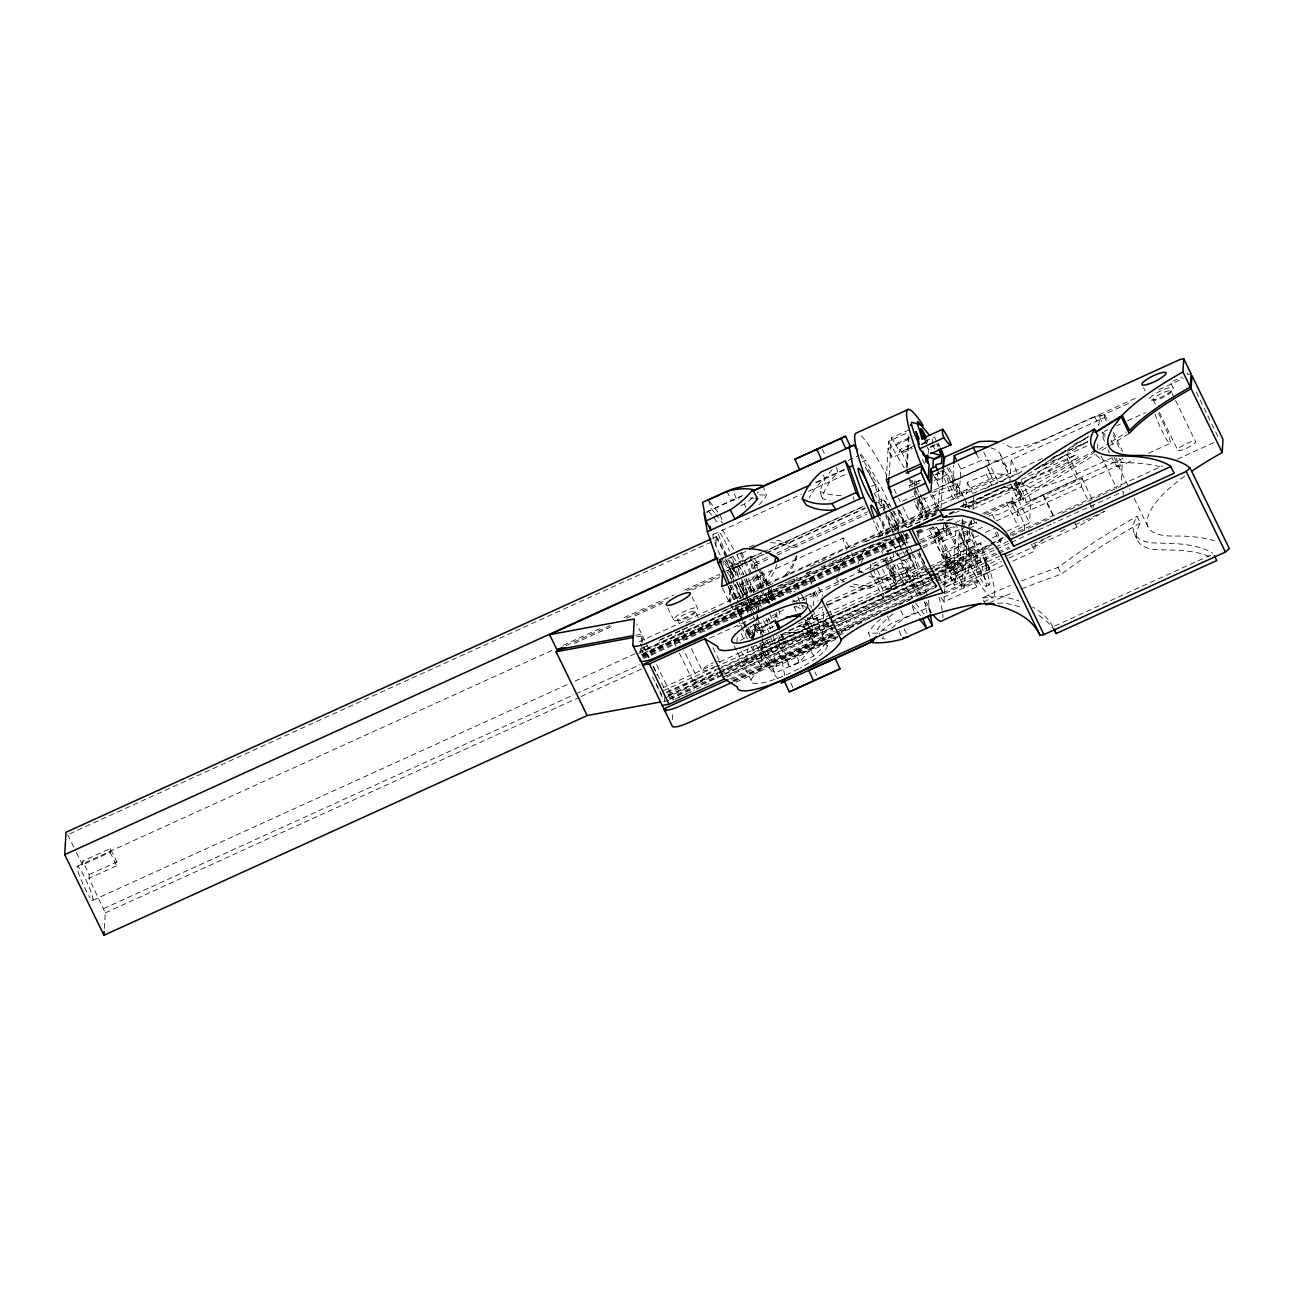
<?xml version="1.0" encoding="UTF-8"?>
<svg xmlns="http://www.w3.org/2000/svg" width="1294" height="1294" viewBox="0 0 1294 1294"><rect width="100%" height="100%" fill="white"/><g stroke="black" fill="none" stroke-linecap="round" stroke-linejoin="round"><path stroke-width="0.75" stroke-dasharray="5 3.75" d="M110.33 848.54L110.119 852.309L82.444 864.893L82.67 861.108L110.33 848.54L116.881 861.966L116.654 865.751L88.979 878.319L105.283 912.852L104.167 931.518M88.979 878.319L89.205 874.55L82.67 861.108M640.579 652.823L640.821 648.812M641.258 641.403L641.695 634.109L636.794 624.032M642.083 642.956L642.52 635.775L636.616 636.874M640.853 648.343L643.312 653.389L643.102 656.689L677.83 638.136L680.401 643.393M888.849 539L643.474 650.558L643.668 647.259L648.795 657.773M664.291 701.526L664.534 697.515L717.879 673.268M672.395 719.626L672.88 711.603M715.744 545.939L716.31 536.606L712.622 538.272M723.006 565.284L723.249 561.386M932.974 473.879L939.509 487.32L938.36 506.666L729.104 601.807L730.026 586.231M730.495 578.45L730.948 570.67L725.222 558.911M729.945 603.004L730.981 585.486M731.094 583.545L731.789 571.867L728.344 573.452M736.933 642.374L737.289 636.551M743.597 586.231L750.52 583.093L750.261 587.46L743.338 590.598L743.597 586.231L741.85 582.769M746.622 597.327L746.881 592.943M754.192 624.468L746.137 630.501L745.829 635.548L775.963 619.567M781.802 634.27L785.086 640.983L746.751 662.528L747.56 648.925M752.962 599.931L752.914 604.654L749.647 597.941M753.626 592.717L753.787 589.805L750.52 583.093M753.399 647.291L753.189 650.672L783.323 634.675A79.662 17.275 -26 0 1 812.179 640.271A128.769 27.918 -26 0 0 813.457 618.694L813.732 614.165M754.434 635.872L755.114 624.678M834.565 633.381L761.018 666.814L762.748 637.635M771.515 588.188L771.256 592.426L780.088 597.327M827.335 646.013L822.434 635.952A42.12 9.139 -26 0 0 784.973 642.875L785.086 640.983M806.097 603.586L806.372 599.057M813.198 605.964L814.023 592.215L792.251 602.098M822.434 635.952L823.825 612.353L822.191 609.005M870.458 568.179L870.668 564.653L883.753 591.52L883.333 598.588L952.513 567.144L959.533 562.114L959.986 554.56L895.998 583.643L895.852 586.004L883.753 591.52M849.915 586.085A55.965 54.235 3.4 0 0 869.989 588.107L870.166 585.276A55.965 54.235 3.4 0 1 852.892 583.966M886.277 479.621L888.557 441.303L907.579 432.649M889.124 475.707L891.356 437.89L908.663 430.029M885.29 560.512L885.403 558.62A80.746 17.518 -26 0 1 887.571 557.213M892.617 570.185L892.844 566.416M915.246 445.249L899.686 452.318L899.848 449.487L910.798 444.505M877.558 570.654L886.358 588.738L896.742 584.015L896.855 582.122L885.112 558.426M906.447 467.247L908.307 435.9M907.159 468.169L909.067 435.9M907.87 571.447A7.651 7.408 3.4 0 0 896.968 564.103A7.651 7.408 3.4 0 0 895.885 576.898A7.651 7.408 3.4 0 0 907.87 571.447L908.097 567.678M914.502 485.962L914.971 478.052M916.039 485.897L916.265 482.128L914.518 478.57M932.376 492.351L957.301 483.988L957.075 487.757L922.573 499.338L922.8 495.57M928.202 453.806L928.526 448.274M932.149 443.858L932.602 436.418M942.97 470.337L942.517 478.052L937.325 480.414L937.778 472.698M943.407 524.749L943.18 528.518L936.144 533.549L935.643 542.04L955.279 582.349L944.41 587.282M977.261 580.23L961.701 587.298L953.516 570.508L969.093 563.44L977.261 580.23L976.873 586.894L944.005 601.839L946.965 552.069L938.926 532.918L937.519 525.785M941.013 508.267L943.229 471.129M938.975 579.194L939.104 576.849L836.49 623.498M922.978 547.799L939.428 540.277L946.448 535.231L946.901 527.693L944.442 522.647M944.119 587.072L945.801 558.846L932.602 526.642M990.8 447.902A179.834 38.998 -26 0 1 1001.152 459.014L1007.702 472.456L959.275 494.47L952.74 481.028L953.662 465.355M953.516 570.508L956.217 525.057M959.275 494.47L960.795 468.994L957.511 462.281M955.279 582.349L955.781 573.857L936.144 533.549M959.194 534.293L966.553 549.416L964.273 587.719L956.913 572.611L959.194 534.293L967.831 530.362M962.04 525.105L960.374 555.676L942.792 519.573M962.154 523.148L962.38 519.25M963.076 507.523L963.545 499.71M976.113 530.152L961.491 536.8L969.675 553.589L969.918 549.465L963.496 534.147L964.321 520.042M966.165 502.023L965.809 507.895L1049.127 470.094L1076.689 454.356L1078.339 457.704L1050.76 473.458L971.94 509.286M966.634 494.179L967.33 482.419L988.228 473.701A179.834 38.998 -26 0 1 1012.555 479.734M961.701 587.298L964.256 544.208L957.042 526.739M967.669 530.718L966.569 549.157L962.332 527.758L962.785 520.204L964.774 523.666M969.918 549.465L975.11 547.103L968.672 531.785L969.368 520.204M971.212 532.934L976.921 544.693L986.206 583.885A19.135 2.264 65.6 0 1 977.957 573.598L968.155 553.46L969.562 529.586M970.985 523.827L971.212 520.059M976.873 586.894L968.559 572.466L969.093 563.44M969.513 528.081L976.42 524.943L976.598 522.113L971.406 524.458L971.632 520.738M973.056 509.577L973.864 495.861M945.801 558.846L980.383 543.124L982.906 549.594A103.277 12.212 65.6 0 1 980.771 585.616L970.759 566.319L971.616 551.875L968.155 553.46M939.04 576.348L977.504 558.879L974.236 552.15L974.398 549.319L716.197 666.717M975.11 547.103L972.91 533.549M977.504 558.879L977.666 556.048L974.398 549.319M1009.854 482.597L1011.196 459.968L1104.591 417.509L1104.753 414.678L1094.546 416.555L1046.846 438.245A52.488 11.387 -26 0 1 1008.172 446.058A191.318 41.489 -26 0 0 1003.546 443.421M1053.025 515.902L1043.336 496.023L1082.027 478.424L1081.525 486.787L1017.537 515.869L1011.811 504.126L1012.199 497.624L1095.775 449.891M982.761 513.443L1006.522 502.638L1013.331 501.376L1013.105 505.145A11.484 2.491 -26 0 1 1002.559 512.699A11.484 2.491 -26 0 1 992.352 514.591L988.681 516.257M1017.537 515.869L1017.925 509.399L1012.199 497.624M1013.331 501.376L1024.767 524.895L1024.557 528.664A11.484 2.491 -26 0 1 1023.069 530.702M1010.339 533.435L1029.474 522.905L1030.817 500.26L1019.737 477.486M1012.701 561.143L1034.715 551.131L1035.103 544.645L1048.787 536.816M1043.336 496.023L1043.401 494.842L1017.925 509.399M1092.977 510.289L1093.268 505.275M1097.522 448.889L1097.878 442.855M1098.962 424.723L1099.431 416.668L1131.862 401.916M1123.127 495.165L1123.354 491.397L1053.462 523.164M1119.698 458.254L1122.335 463.673L1120.911 486.366L1102.504 494.712M753.286 637.489L756.019 621.977M756.359 620.036L757.378 614.229M757.718 612.288L760.791 594.836M753.367 639.802L756.44 622.349M756.78 620.408L757.815 614.585M758.155 612.66L760.888 597.149M739.197 603.133A18.375 2.167 65.6 0 0 741.09 604.654L741.268 603.7M1209.211 556.452A505.161 109.553 -26 0 0 1170.86 550.079L1155.332 549.61A233.438 50.628 -26 0 1 1137.539 528.939L1140.289 522.986L1137.022 516.257L1134.272 522.21A233.438 50.628 -26 0 0 1152.064 542.882L1167.592 543.367A505.161 109.553 -26 0 1 1212.737 553.25M908.145 439.426L888.121 448.533L889.528 453.126L892.197 457.591L912.221 448.5M892.197 457.591L888.121 448.533M921.312 444.36L926.811 441.238M917.883 499.371L922.994 509.432L919.031 499.258A21.044 2.491 65.6 0 1 926.553 517.697M986.853 466.131L992.174 477.987L986.853 466.131L934.058 490.135M950.265 576.154L954.341 585.212L988.923 569.489L987.516 564.896L984.847 560.415L950.265 576.154L954.341 585.212M984.847 560.415L988.923 569.489M675.921 646.046L674.206 642.552L810.222 580.715L813.392 576.768L817.662 585.535M674.206 642.552L677.83 638.136M679.334 653.066L693.827 682.844L697.466 678.444L683.814 650.413M917.624 553.282L928.72 576.056L931.146 573.711M964.758 507.604A172.959 37.51 -26 0 1 1002.494 492.61L1018.782 486.835L1032.111 477.195A238.193 51.663 -26 0 1 1086.038 442.451M1021.564 580.893A172.959 37.51 -26 0 1 1041.735 573.21L1058.039 567.435L1071.351 557.795A238.193 51.663 -26 0 1 1133.851 518.069L1137.022 516.257M1021.678 588.899A172.959 37.51 -26 0 1 1045.002 579.922L1061.306 574.148L1074.618 564.507A238.193 51.663 -26 0 1 1137.119 524.782L1140.289 522.986M955.781 573.857L962.801 568.826L959.533 562.114M896.855 582.122L901.222 579.308A80.746 17.518 -26 0 1 920.584 568.098L925.76 565.381L921.118 570.185L909.65 546.683M1039.001 466.891L1088.254 436.418M1027.582 474.494L1088.788 436.628M984.2 514.171L1022.584 496.718L1097.312 450.49M1099.01 449.439L1109.201 443.13M1110.899 442.079L1126.184 432.617M1011.811 504.126L1023.861 498.643L1095.258 454.485M1102.051 450.263L1129.258 433.441M916.265 482.128L919.727 480.09M935.109 474.72L938.587 472.682M940.317 471.679L945.526 468.622M1009.11 558.021L1076.931 527.192L1104.494 511.437L1086.103 519.816M740.427 640.417L775.268 620.829M940.269 520.916L943.747 519.007M964.628 507.507L999.421 488.356M989.473 544.936L952.934 565.041L928.72 576.056M991.204 543.981L1003.384 537.269M667.914 694.635L697.466 678.444M783.792 609.717L768.086 618.047L773.003 628.108M985.737 604.638L982.469 597.909L986.238 596.146A172.959 37.51 -26 0 1 1010.436 585.47M742.627 495.521L707.397 511.534L708.093 515.255M706.265 512.149L741.769 496.12M740.912 505.631L744.373 504.062A55.965 24.327 -21.2 0 0 753.998 496.411M848.168 460.389L858.537 455.682M891.356 437.89L895.594 443.923L912.885 436.062M815.802 482.371L847.473 467.975M816.013 482.824L844.95 469.673M862.241 461.812L865.702 460.243L882.362 489.342L900.559 526.707M713.301 534.373L801.568 494.243M808.556 491.283L847.166 473.733M899.848 449.487L901.546 451.897L912.496 446.931M925.275 441.108L934.397 436.968L938.765 445.912M921.862 444.618L927.054 442.273M69.552 833.837L717.992 539.016L726.775 557.051M934.98 444.57L929.804 446.931L931.033 449.908M930.257 447.481L935.449 445.12M871.735 486.35L876.928 484.005L860.267 454.89L861.254 458.351M749.372 547.055L754.564 544.709M728.619 558.442L744.179 551.373M745.748 551.47L737.095 555.401L755.292 592.765M875.456 492.496L882.362 489.342M730.738 565.688L751.49 556.242M728.15 567.856L761.244 552.797M763.088 551.972L864.23 505.986M910.005 485.104L920.956 480.123M733.892 565.478L761.47 552.942M768.83 549.594L864.457 506.116M878.497 500.552L881.958 498.966M935.675 474.801L939.12 473.232L942.517 478.052M725.756 571.285L764.382 553.735M766.21 552.894L865.524 507.749M919.581 482.937L914.389 485.299L911.946 480.252M77.349 866.187L554.058 649.459M563.262 645.269L601.904 627.703M623.999 617.659L673.689 595.062M684.736 590.048L719.707 574.148M727.066 570.8L736.27 566.61M738.146 566.174L763.897 554.479M765.741 553.638L865.039 508.493M877.914 502.638L883.43 500.131M732.275 569.117L751.296 560.464M566.125 645.609L610.072 625.617M626.555 618.128L665.019 600.642M687.001 590.646L719.965 575.668M727.293 572.336L730.948 570.67M574.439 643.409L613 625.892M635.03 615.863L662.56 603.344M691.934 589.999L719.48 577.48M934.155 480.43L946.933 474.623M960.795 468.994L981.693 460.276A179.834 38.998 -26 0 1 1007.702 472.456M754.628 563.213L767.407 557.407M776.546 553.25L867.886 511.728M880.68 505.905L884.336 504.256M755.405 564.96L769.995 558.329M777.29 555.013L866.689 514.381M879.451 508.574L888.574 504.417M902.597 501.069L911.235 497.139M952.74 481.028L1001.152 459.014M939.509 487.32L1138.057 397.048M1172.979 381.18L1182.166 376.991M89.205 874.55L116.881 861.966M1158.89 389.64L1183.314 378.527M739.472 585.163L758.494 576.509M760.257 575.781L843.267 538.029A13.005 1.537 65.6 0 1 850.223 549.756M922.994 509.432L992.174 477.987M639.414 641.678L1042.22 458.561M1073.486 444.343L1088.205 437.647M1104.283 431.355L1107.874 429.721M1116.819 425.661L1120.394 424.028M1127.543 420.776L1145.433 412.64M685.982 623.029L691.514 620.489M700.636 616.365L709.791 612.208M711.619 611.366L717.135 608.827M739.084 598.879L744.584 596.388M753.739 592.215L759.222 589.724M768.377 585.567L773.877 583.06M810.497 566.416L819.652 562.243M821.496 561.418L830.651 557.261M850.789 548.09L856.288 545.599M863.599 542.267L940.512 507.297M865.799 541.636L874.453 537.689M876.184 536.913L879.629 535.344L873.499 520.786M878.076 536.929L938.991 509.157M972.764 493.612L978.232 491.122M980.043 490.297L1021.759 471.534M1053.025 457.316L1087.979 441.416M878.319 537.172L939.007 509.577M984.993 488.679L1019.947 472.779M1051.213 458.561L1087.995 441.836M892.731 531.785L938.522 510.968M916.88 500.066A15.302 1.812 65.6 0 0 926.601 517.454L937.552 512.473M1036.381 468.525L1066.806 454.695M660.102 639.786L665.585 637.295M667.413 636.454L680.191 630.647M682.019 629.822L694.813 623.999M724.025 610.719L733.164 606.562M744.179 601.564L734.976 605.738L741.818 619.761M746.007 600.723L758.866 594.868M777.241 586.522L786.428 582.349M788.272 581.507L797.46 577.334M806.647 573.161L812.163 570.654M907.709 527.208L938.943 513.006M642.665 647.987L648.181 645.48M659.212 640.449L690.478 626.247M714.401 615.362L719.917 612.855M721.745 612.03L743.824 601.985M753.027 597.812L758.543 595.305M778.778 586.101L787.965 581.928M806.356 573.566L811.872 571.042M821.075 566.869L830.263 562.696M832.107 561.855L841.31 557.665M907.515 527.564L938.781 513.346M1034.424 469.868L1087.769 445.621M741.09 604.654L875.326 543.609M752.332 599.138L753.173 599.672L880.066 541.976M881.91 541.135L887.425 538.627M92.683 900.365L567.548 684.477M574.908 681.129L637.489 652.677M639.333 651.836L753.173 600.287M960.407 506.536L1004.257 486.593M961.07 506.682L1008.398 485.169M638.718 653.486L894.51 537.188M962.607 506.229L1004.92 486.981M1006.764 486.14L1012.28 483.632M1021.484 479.459L1076.689 454.356M949.133 513.524L954.6 511.033M643.312 653.389L906.997 533.5M949.117 514.349L954.6 511.858M641.339 654.796L907.045 533.985M642.18 655.12L907.984 534.276M937.309 520.932L940.981 519.266M955.635 512.602L959.307 510.936M642.18 655.993L907.191 535.522M916.395 531.333L921.91 528.825M967.912 507.911L1078.339 457.704M643.021 656.317L908.744 535.522M917.737 531.818L924.66 528.68M643.053 657.627L908.809 536.8M917.964 532.643L925.307 529.311M643.814 658.468L909.617 537.625M918.789 533.468L931.615 527.628M946.286 520.964L949.942 519.298M948.47 520.803L955.781 517.487M886.503 551.535L910.329 540.714M887.15 551.438L892.666 548.915A18.375 2.167 65.6 0 0 892.181 549.222L892.197 549.626M887.328 551.745L902.031 545.065M103.698 908.55L573.954 694.749M575.798 693.924L640.077 664.679M939.104 530.087L948.227 525.946M955.522 522.614L962.833 519.298M919.484 540.164L946.901 527.693M938.926 532.918L952.772 526.626M872.399 563.861L882.767 559.137L884.514 562.728M920.616 541.685L953.516 526.739M960.827 523.407L968.138 520.091M105.283 912.852L579.211 697.385M581.038 696.544L641.662 668.982M709.63 638.088L755.55 617.206M922.072 542.412L954.972 527.451M962.283 524.135L969.578 520.803M737.855 626.83L741.494 625.18M793.998 602.017L908.922 549.772M986.707 514.802L1020.772 499.306L1014.237 485.881A179.834 38.998 -26 0 0 1014.14 483.6M1112.339 457.688L1066.466 478.537A52.488 11.387 -26 0 1 1027.792 486.35A191.318 41.489 -26 0 0 1016.647 482.096M802.118 600.432L844.125 581.329M869.714 569.7L878.836 565.543M887.975 561.386L893.458 558.895M922.784 546.214L961.232 528.728M968.559 525.413L975.87 522.08M1030.817 500.26L1124.211 457.801M757.313 624.921L776.335 616.267M1025.867 502.703L1077.756 479.103A13.393 1.585 65.6 0 0 1070.979 460.664A13.393 1.585 65.6 0 0 1068.084 460.923A13.393 1.585 65.6 0 0 1077.756 479.103M943.019 541.313L960.31 533.452M903.422 560.723L908.614 558.361M963.496 534.147L968.672 531.785M758.915 628.463L772.744 622.171M977.941 529.327L985.252 525.995M996.218 521.013L1122.335 463.673M1118.145 467.037L1134.256 459.726M1148.571 453.223L1170.035 443.454M760.807 632.265L773.683 626.409M826.995 602.163L906.075 566.222M942.533 551.923L978.313 535.651M985.462 532.4L994.407 528.324M818.762 608.649L897.826 572.708L912.529 598.394M828.451 605.042L916.686 564.928L912.076 554.01M966.65 542.752L971.843 540.391M946.965 552.069L964.256 544.208M869.989 588.107L894.203 577.108L894.364 574.277L886.568 558.264M869.067 576.186A55.965 54.122 -51.4 0 0 891.291 579.34L915.505 568.325L906.301 546.489M798.447 623.902L823.825 612.353M663.288 687.551L712.606 665.132M719.917 661.816L763.8 641.856M765.627 641.031L771.143 638.524M789.518 630.162L824.44 614.294M826.268 613.453L927.329 567.5M929.173 566.675L985.074 541.102M992.385 537.77L999.696 534.454M1007.007 531.122L1017.974 526.14L1024.767 524.895M780.541 634.739L803.024 624.517A55.965 43.3 -32.8 0 1 832.657 629.256A55.965 43.3 -32.8 0 1 813.877 656.009L789.663 667.025L785.733 660.91L776.788 634.966M663.094 690.85L714.401 667.494M886.358 588.738L892.132 588.867L1002.753 538.563M1010.096 535.215L1162.61 465.872M1177.314 459.192L1214.063 442.483M762.037 648.391L828.225 618.289M830.069 617.464L907.304 582.349M666.588 692.015L719.69 667.882M721.534 667.041L831.395 617.092M833.223 616.251L933.944 570.476M935.772 569.635L974.236 552.15M772.292 644.153L827.464 619.082M829.308 618.241L917.575 578.111M666.604 692.905L716.261 670.324M718.105 669.483L1005.034 539.048M1012.393 535.7L1051.019 518.134M1062.051 513.12L1085.957 502.25M1087.801 501.409L1100.676 495.553M948.793 565.866A7.651 0.906 65.6 0 0 944.911 555.336A7.651 0.906 65.6 0 0 943.261 555.482A7.651 0.906 65.6 0 0 948.793 565.866L991.722 546.343M693.827 682.844L717.733 671.99M719.561 671.149L828.014 621.848M668.173 695.428L721.324 671.262M723.152 670.438L827.626 622.932M834.954 619.6L963.254 561.272L959.986 554.56M719.723 672.427L828.241 623.093M830.069 622.252L931.227 576.267M933.071 575.426L993.776 547.831M995.604 546.99L1008.479 541.135M666.361 697.563L717.636 674.255M719.48 673.43L829.341 623.482M831.169 622.64L931.89 576.849M933.718 576.024L977.666 556.048M669.047 697.935L718.72 675.371M720.548 674.53L830.91 624.355M832.754 623.514L932.068 578.369M933.912 577.528L994.601 549.934M996.445 549.093L1009.32 543.237M1011.164 542.412L1025.883 535.716M1027.711 534.875L1036.915 530.702M1038.759 529.861L1051.618 524.005M669.855 698.744L722.974 674.595M724.802 673.753L834.662 623.805M836.506 622.98L937.212 577.189M669.726 699.31L722.877 675.161M724.705 674.32L834.662 624.339M975.11 561.903L983.764 557.973M678.024 697.531L694.587 690.009M696.415 689.168L709.29 683.313M722.165 677.458L832.527 627.299M834.371 626.458L933.686 581.297M935.53 580.456L996.218 552.861M998.062 552.037L1009.094 547.022M675.08 699.181L680.579 696.673M682.407 695.848L691.578 691.675M726.403 675.84L836.345 625.859M838.172 625.018L933.475 581.702M726.63 677.086L934.575 582.543M936.419 581.702L997.156 554.091M998.984 553.266L1010.032 548.235M956.913 572.611L970.759 566.319M729.848 678.832L834.339 631.326M836.183 630.501L999.324 556.323M731.644 679.366L837.93 631.051M839.757 630.21L936.888 586.053M836.409 632.54L935.691 587.395L918.724 552.554M942.986 584.079L968.559 572.466M732.76 680.45L833.983 634.432M841.343 631.084L879.985 613.518M898.392 605.155L911.267 599.3M920.471 595.111L925.986 592.603M942.55 585.066L999.599 559.137M1006.958 555.789L1012.49 553.282M1032.725 544.078L1051.132 535.716M1060.336 531.527L1065.852 529.02M1075.055 524.83L1084.259 520.641M733.326 680.903L839.612 632.572M841.456 631.747L863.438 621.751M734.086 681.501L851.517 628.108M735.979 682.197L836.797 636.373M838.625 635.532L844.125 633.041M944.944 587.201L1001.766 561.353M756.472 645.593L769.218 667.866L840.938 635.257M784.682 675.468L782.272 662.479L837.477 637.392M763.379 642.73L764.56 645.738A18.747 2.216 65.6 0 0 776.303 666.41L836.992 638.815M942.986 592.846L1003.529 565.316M981.37 575.879A7.667 0.906 65.6 0 0 977.504 565.316A7.667 0.906 65.6 0 0 975.854 565.462A7.667 0.906 65.6 0 0 981.37 575.879L990.023 571.948A7.667 0.906 65.6 0 0 986.157 561.386A7.667 0.906 65.6 0 0 984.491 561.531A7.667 0.906 65.6 0 0 990.023 571.948M945.251 593.315L972.635 580.86M758.98 645.819L774.653 673.203L798.867 662.204A55.965 43.592 -15.9 0 0 814.751 636.632L812.778 629.725A55.965 43.592 -15.9 0 0 797.185 625.827M943.52 597.165L978.118 581.427M880.923 631.682A55.965 24.327 -21.2 0 1 890.547 624.032L914.761 613.033L917.139 616.041M891.776 628.124A55.965 23.907 -27.7 0 1 904.684 618.208L928.898 607.193L924.886 599.543M986.077 586.328L989.522 584.759M983.925 601.726L992.87 597.65M1054.707 626.005L1211.669 554.641M1191.095 373.853L1187.682 374.484L1186.048 371.135M635.791 635.192L641.695 634.109M663.773 701.397L673.592 699.585L656.333 664.145M982.469 597.909L1001.313 596.291L1010.549 598.443A862.985 187.145 -26 0 1 1018.669 600.917M997.625 603.182L1004.597 603.004L1013.817 605.155A862.985 187.145 -26 0 1 1021.936 607.63M874.922 565.219L878.755 565.316M760.985 629.952L763.686 631.359M773.278 589.158L783.857 595.046M792.688 599.963L799.741 603.877M801.504 604.864L806.793 607.808M795.956 606.174L803.008 610.089M897.098 528.292L899.379 530.103M915.505 568.325L913.224 566.497L904.781 546.489M891.291 579.34L889.01 577.512A55.965 54.122 -51.4 0 1 872.172 576.024M861.432 572.676A55.965 54.122 -51.4 0 1 859.022 571.236L856.741 569.409A55.965 54.122 -51.4 0 0 864.182 573.339M762.037 588.802L759.756 586.991A55.965 54.122 -51.4 0 0 772.599 567.904M902.889 545.211L902.597 544.92A18.375 2.167 65.6 0 0 901.999 546.327M860.963 454.194L865.702 460.243M915.683 603.327L925.145 615.394M912.221 604.896L921.684 616.963M709.516 501.49L717.798 512.052M714.417 512.634L712.056 509.626L708.319 499.985M715.598 514.155L722.699 523.197M708.594 511.195L719.254 524.782M769.218 667.866L779.878 681.437M935.061 477.195L937.325 480.414M940.835 597.31L944.005 601.839M716.31 536.606L717.992 539.016M727.649 572.789L728.781 574.471M823.016 475.141L824.99 478.198A55.965 43.3 -32.8 0 0 809.316 497.705M807.132 617.901A55.965 43.3 -32.8 0 1 828.726 623.142L832.657 629.256M813.877 656.009L809.947 649.895A55.965 43.3 -32.8 0 0 828.726 623.142M888.557 441.303L904.247 467.894M972.425 518.004L976.42 524.943M865.185 466.94L878.901 490.927L876.928 484.005M722.392 529.715L734.151 550.257M759.934 644.024L772.68 666.297L774.653 673.203M936.807 586.603L918.934 553.379M765.077 594.415L766.436 596.857A13.005 1.537 65.6 0 0 766.76 591.293M750.261 587.46L751.911 590.662M743.338 590.598L742.19 588.527A13.005 1.537 65.6 0 0 741.85 594.092L742.982 596.712M1052.879 626.846L1051.488 624.209A862.985 187.145 -26 0 0 1032.661 607.096M900.673 610.542L904.684 618.208M904.118 629.094L906.528 633.688M893.07 613.857A55.965 23.907 -27.7 0 0 877.381 629.305L880.599 635.435M726.791 491.348L731.611 500.535A55.965 23.907 -27.7 0 1 739.02 498.902M766.452 640.061L768.523 644.105A18.747 2.216 65.6 0 1 776.303 666.41M910.491 479.864L913.143 485.072M914.017 486.819L928.93 518.101M764.01 585.163L761.212 579.874A13.005 1.537 65.6 0 0 760.872 585.438L762.004 588.058M747.754 611.253L745.991 607.792L746.25 603.425L747.414 605.495A13.005 1.537 65.6 0 0 747.738 599.947M1196.271 392.114L1203.177 406.3M1204.035 408.063L1210.941 422.248M1211.815 424.028L1218.722 438.197M1170.957 383.283L1173.399 388.329A13.393 2.911 -26 0 1 1155.073 399.442A13.393 2.911 -26 0 1 1155.413 393.716A13.393 2.911 -26 0 1 1173.399 388.329M1171.102 391.419A9.948 2.151 -26 0 1 1157.499 399.684A9.948 2.151 -26 0 1 1157.742 395.43A9.948 2.151 -26 0 1 1171.102 391.419L1174.612 398.617M1175.486 400.412L1195.64 441.788A9.948 2.151 -26 0 1 1182.02 450.053A9.948 2.151 -26 0 1 1182.279 445.799A9.948 2.151 -26 0 1 1195.64 441.788M1153.116 399.603L1155.752 404.99M1159.262 412.188L1177.653 449.972M1143.459 387.585L1145.109 390.934M1104.753 414.678L1107.308 419.919M1113.293 432.196L1122.674 451.46M1104.591 417.509L1106.289 421.003M1113.115 435.027L1120.798 450.781M1099.431 416.668L1102.957 423.898M1110.883 440.17L1114.409 447.401M1094.546 416.555L1098.816 425.322M1102.229 432.325L1104.785 437.582M1114.199 457.364L1129.888 489.601M1134.256 498.562L1148.215 527.224M1101.048 456.135L1116.9 488.679M1134.434 533.937L1137.701 540.649M1082.027 478.424L1092.589 500.131M1081.525 486.787L1088.577 501.247M1089.451 503.059L1092.104 508.477M1049.127 470.094L1050.76 473.458M1074.473 522.161L1076.931 527.192M1043.401 494.842L1053.963 516.549M1011.196 459.968L1018.879 475.723M1015.515 480.123L1018.782 486.835M1058.039 567.435L1061.306 574.148M1015.677 481.853L1023.861 498.643M1016.033 483.293L1022.584 496.718M1000.505 454.695L1007.039 468.137M1014.399 483.228L1020.125 494.987M1010.711 484.36L1029.474 522.905M1031.447 544.418L1034.715 551.131M983.747 452.237L998.24 482.015A191.318 41.489 -26 0 1 1003.481 481.643M1006.522 502.638L1017.974 526.14M976.372 453.709L979.639 460.421M986.174 473.847L991.9 485.606M992.352 514.591L994.989 520.01M967.33 482.419L972.231 492.496M938.166 443.179L939.8 446.543M957.301 483.988L963.399 496.524M964.273 498.303L969.497 509.06M949.165 467.959L963.658 497.753M947.257 467.603L957.075 487.757M932.974 445.54L934.608 448.905M969.772 521.11L971.406 524.458M937.487 469.868L939.12 473.232M971.616 551.875L981.418 572.029A19.135 2.264 65.6 0 0 989.667 582.316L980.383 543.124M922.363 459.419L925.631 466.131M932.634 494.906L938.36 506.666M945.914 522.679L960.407 552.473M930.483 494.292L938.393 510.548M943.18 528.518L946.448 535.231M901.546 451.897L908.469 466.131M923.657 497.333L932.327 515.125M936.549 526.949L939.816 533.662A3.833 0.825 -26 0 1 934.575 536.848A3.833 0.825 -26 0 1 934.672 535.215A3.833 0.825 -26 0 1 939.816 533.662M940.625 535.344A3.833 0.825 -26 0 1 935.4 538.514A3.833 0.825 -26 0 1 935.497 536.881A3.833 0.825 -26 0 1 940.625 535.344L952.077 558.846A3.833 0.825 -26 0 1 946.836 562.033A3.833 0.825 -26 0 1 946.933 560.399A3.833 0.825 -26 0 1 952.077 558.846M952.902 560.528A3.833 0.825 -26 0 1 947.661 563.715A3.833 0.825 -26 0 1 947.758 562.081A3.833 0.825 -26 0 1 952.902 560.528L956.169 567.257A3.833 0.825 -26 0 1 950.928 570.428A3.833 0.825 -26 0 1 951.025 568.794A3.833 0.825 -26 0 1 956.169 567.257M895.594 443.923L899.686 452.318M916.848 487.579L919.306 492.626M920.115 494.292L922.573 499.338M908.55 478.149L912.642 486.544M929.626 530.087L932.893 536.816M933.718 538.498L945.17 562M945.979 563.683L949.246 570.395M917.025 531.51L919.484 536.541L919.338 538.902L916.896 533.856M939.104 576.849L942.372 583.562M918.724 550.921L924.886 563.569M897.632 509.238L906.415 527.289L898.715 510.03M883.106 542.461L889.172 554.916M890.029 556.695L897.826 572.708M878.772 542.251L883.106 551.147M877.655 543.14L882.621 553.331M886.164 562.308L896.742 584.015M883.786 558.571L887.28 565.737M888.137 567.532L895.998 583.643M885.387 564.507L895.852 586.004M882.443 568.972L892.132 588.867M870.247 571.722L883.333 598.588M818.504 587.282L822.774 596.049M826.187 603.053L833.012 617.076M810.222 580.715L811.936 584.209M815.349 591.212L818.762 598.232M814.023 592.215L818.099 600.61M812.648 609.603L819.183 623.029M808.524 607.404L810.982 612.434M798.916 588.495L793.788 579L798.899 589.514M802.361 595.563L804.949 600.853M808.556 608.617L811.014 613.663M811.823 615.346L813.457 618.694M799.757 591.261L804.027 600.028M811.71 615.798L813.408 619.308L811.823 615.006M797.719 596.987L800.161 602.034M801.811 605.382L803.445 608.73M809.979 622.188A3.833 0.825 -26 0 1 804.739 625.358A3.833 0.825 -26 0 1 804.836 623.724A3.833 0.825 -26 0 1 809.979 622.188L814.88 632.265M812.875 634.61L805.515 619.502A79.662 17.275 -26 0 1 804.819 625.148L812.179 640.271M794.063 606.87L796.522 611.916M803.056 625.326L807.974 635.403M741.543 552.684L752.299 574.762M753.124 576.461L758.915 588.366M780.88 634.481L784.973 642.875M740.556 553.816L758.753 591.18M769.801 614.359L773.084 621.071M727.649 558.846L735.542 575.07M739.052 582.268L746.945 598.491M747.835 600.287L753.965 612.903M731.789 571.867L736.108 580.731M736.982 582.51L745.603 600.238M746.476 602.001L752.51 614.407M753.367 616.187L755.955 621.508M756.828 623.271L762.862 635.678M728.328 586.441L742.141 614.796M748.175 627.202L753.351 637.845M736.011 604.783L743.452 620.069M744.293 621.767L746.767 626.862M747.592 628.561L752.558 638.751M736.674 608.148L746.137 627.59M747.01 629.369L752.17 639.964M742.659 621.508L750.342 637.279M746.137 630.501L749.404 637.214M730.819 604.816L736.998 617.481M737.871 619.276L740.508 624.711M741.397 626.522L747.56 639.171M751.086 646.402L761.018 666.814M722.553 588.366L729.104 601.807M741.138 633.542L743.581 638.589M741.025 650.769L746.751 662.528M734.119 645.593L736.674 650.85M737.531 652.613L751.183 680.644M692.015 596.874L697.725 608.633A13.393 2.911 -26 0 1 679.399 619.745A13.393 2.911 -26 0 1 679.738 614.019A13.393 2.911 -26 0 1 697.725 608.633M695.444 611.722A9.948 2.151 -26 0 1 681.825 619.972A9.948 2.151 -26 0 1 682.067 615.734A9.948 2.151 -26 0 1 695.444 611.722L699.811 620.716M700.701 622.511L705.068 631.504M712.962 647.696L719.965 662.091M677.458 619.891L679.204 623.498M682.714 630.696L687.082 639.689M691.465 648.682L701.979 670.276M667.801 607.873L673.527 619.632M642.52 635.775L652.014 655.282M643.846 646.563L649.135 657.417M653.535 666.459L660.587 680.919M661.46 682.731L664.987 689.961M653.049 666.523L657.32 675.29M640.207 643.83L643.474 650.558M655.912 682.973L661.881 695.234M652.435 676.908L662.674 697.935M110.119 852.309L116.654 865.751M67.725 834.662L75.521 850.659M76.378 852.439L82.444 864.893M822.24 449.018L824.618 454.243M814.961 671.942L816.546 675.419M790.747 682.941L793.125 688.165M902.096 530.346L907.466 543.092M900.155 531.931L905.525 544.661M898.634 531.931L904.021 544.661M756.828 596.405L761.438 607.323M766.032 618.241L770.642 629.159M731.676 585.26L737.046 597.99M730.172 585.26L735.542 597.99M728.215 586.829L733.601 599.559M936.71 443.793L937.956 446.77M912.286 606.595L914.761 613.033M899.281 631.084L902.387 639.123M887.441 616.009L890.547 624.032M880.745 618.936A55.965 24.327 -21.2 0 0 868.533 632.944L871.008 639.382M762.667 485.509L766.404 495.149A55.965 24.327 -21.2 0 1 759.335 504.482M744.373 504.062L745.619 507.28M734.41 493.79L736.27 498.611A55.965 24.327 -21.2 0 1 739.003 497.899M720.16 515.077L723.265 523.099M916.686 564.928L927.539 596.437M778.81 635.516L789.663 667.025M773.327 636.535L782.272 662.479M732.647 559.154L733.569 562.211A18.375 2.167 65.6 0 1 728.781 558.976M853.215 496.734L854.202 500.196M836.555 467.619L838.027 472.811A55.965 43.592 -15.9 0 0 822.159 498.384A55.965 43.592 -15.9 0 0 829.68 500.843M832.171 469.673A55.965 43.592 -15.9 0 0 820.17 491.461L822.159 498.384M798.867 662.204L796.894 655.282A55.965 43.592 -15.9 0 0 812.778 629.725M928.235 600.141L930.645 613.13M928.898 607.193L929.933 612.774M924.773 601.726L926.844 612.855M86.827 892.003A18.747 2.216 65.6 0 1 77.171 866.268A18.747 2.216 65.6 0 1 89.836 888.929A18.747 2.216 65.6 0 1 88.785 895.513M751.749 598.41A18.747 2.216 65.6 0 1 750.746 600.27M747.706 595.936A18.747 2.216 65.6 0 1 740.297 580.941M738.081 575.345A18.747 2.216 65.6 0 1 742.125 574.989M744.212 579.081A18.747 2.216 65.6 0 1 749.792 592.07M752.784 607.824A30.328 3.591 65.6 0 1 740.152 584.047M736.367 575.151A30.328 3.591 65.6 0 1 730.981 557.083M732.938 556.921A30.328 3.591 65.6 0 1 743.532 574.52M746.072 579.761A30.328 3.591 65.6 0 1 752.817 595.644M753.965 598.782A30.328 3.591 65.6 0 1 756.893 610.331M744.147 611.755A30.328 3.591 65.6 0 1 731.498 587.977M724.284 560.852A30.328 3.591 65.6 0 1 734.038 576.752M736.577 581.912A30.328 3.591 65.6 0 1 744.179 599.575M744.762 601.176A30.328 3.591 65.6 0 1 747.932 611.415M950.233 514.058A172.959 37.51 -26 0 1 955.085 511.858M1096.131 454.857A233.438 50.628 -26 0 0 1112.808 462.281L1128.336 462.767A505.161 109.553 -26 0 1 1161.947 467.393M717.442 661.558A9.948 2.151 -26 0 1 719.626 662.868M715.339 666.264A9.948 2.151 -26 0 1 702.044 670.551A9.948 2.151 -26 0 1 713.447 662.754M1184.673 476.176A117.511 25.492 -26 0 0 1160.33 497.252L1156.61 501.538A218.104 47.296 -26 0 0 1174.273 536.072L1179.675 536.039A520.479 112.869 -26 0 1 1214.306 540.795M953.5 499.144A21.044 2.491 65.6 0 1 942.469 470.887M943.827 470.757A21.044 2.491 65.6 0 1 958.045 498.74M922.848 518.021A21.044 2.491 65.6 0 1 914.534 501.182M909.844 487.789A21.044 2.491 65.6 0 1 912.464 487.563M914.373 490.572A21.044 2.491 65.6 0 1 916.573 494.502M989.506 602.858A172.959 37.51 -26 0 1 1013.703 592.183M1038.969 615.604A862.985 187.145 -26 0 1 1054.772 630.938M1158.356 413.53A19.135 2.264 65.6 0 1 1169.436 438.197A19.135 2.264 65.6 0 1 1166.056 438.488A19.135 2.264 65.6 0 1 1154.992 413.837M1116.301 458.141A19.135 2.264 65.6 0 1 1112.177 458.513M1109.33 452.835A19.135 2.264 65.6 0 1 1107.939 449.811M1104.348 441.06A19.135 2.264 65.6 0 1 1106.483 437.129M996.801 531.737A7.651 0.906 65.6 0 1 1000.65 540.973A7.651 0.906 65.6 0 1 998.822 539.857A7.651 0.906 65.6 0 1 994.649 530.427M798.511 668.885A42.12 9.139 -26 0 1 752.493 677.571A42.12 9.139 -26 0 1 815.835 643.894A42.12 9.139 -26 0 1 800.113 668.044M936.419 527.24A3.833 0.825 -26 0 1 932.133 529.844A3.833 0.825 -26 0 1 929.755 529.796A3.833 0.825 -26 0 1 934.042 527.208M811.484 613.696A42.12 9.139 -26 0 1 812.616 615.798M790.116 593.493A3.833 0.825 -26 0 1 790.957 593.024M793.578 591.924A3.833 0.825 -26 0 1 795.26 591.956M1017.699 481.756A13.393 1.585 65.6 0 1 1025.446 499.015A13.393 1.585 65.6 0 1 1023.085 499.225A13.393 1.585 65.6 0 1 1015.337 481.95M1003.416 487.175A179.834 38.998 -26 0 1 1020.788 499.306M956.282 498.546A15.302 1.812 65.6 0 1 947.418 478.829A15.302 1.812 65.6 0 1 950.119 478.586A15.302 1.812 65.6 0 1 958.983 498.319M920.568 499.727A15.302 1.812 65.6 0 1 926.601 517.454M915.554 496.67A15.302 1.812 65.6 0 1 913.968 491.51M915.877 491.332A15.302 1.812 65.6 0 1 917.268 493.515M776.578 612.369A30.619 3.623 65.6 0 1 774.928 615.41M766.776 602.616A30.619 3.623 65.6 0 1 760.823 590.517M759.999 588.705A30.619 3.623 65.6 0 1 754.256 574.698M752.267 568.875A30.619 3.623 65.6 0 1 757.669 568.389M758.43 569.716A30.619 3.623 65.6 0 1 766.824 586.214M767.633 588.026A30.619 3.623 65.6 0 1 773.391 602.034M757.88 623.886A30.619 3.623 65.6 0 1 755.906 624.064M740.977 597.359A30.619 3.623 65.6 0 1 735.235 583.351M733.245 577.528A30.619 3.623 65.6 0 1 738.648 577.043M750.213 600.319A30.619 3.623 65.6 0 1 753.771 609.07M903.05 560.076A7.651 7.408 3.4 0 1 907.676 569.57A7.651 7.408 3.4 0 1 897.89 574.018A7.651 7.408 3.4 0 1 893.264 564.524M924.175 441.852A17.243 2.038 65.6 0 1 924.886 443.049M927.232 447.352A17.243 2.038 65.6 0 1 928.041 448.969M926.666 443.599A9.592 1.132 65.6 0 1 925.663 441.804M926.925 439.491A9.592 1.132 65.6 0 1 927.749 441.61M807.327 618.629A3.833 0.825 -26 0 1 807.327 619.923A3.833 0.825 -26 0 1 802.442 622.171M803.978 619.923A3.833 0.825 -26 0 1 804.884 619.486M799.983 604.816A3.833 0.825 -26 0 1 799.255 605.285M796.635 606.579A3.833 0.825 -26 0 1 794.176 606.579M752.121 637.505A7.651 7.376 -62.2 0 1 765.142 632.637M765.708 641.84A7.651 7.376 -62.2 0 1 759.028 645.382M811.387 615.232A128.769 27.918 -26 0 1 804.819 625.148M809.721 605.366A128.769 27.918 -26 0 1 811.823 607.921M749.533 638.055A7.651 7.376 -62.2 0 1 763.525 632.831M917.025 502.719A9.559 1.132 65.6 0 1 920.794 513.799A9.559 1.132 65.6 0 1 914.712 502.929M912.788 496.686A9.559 1.132 65.6 0 1 913.418 496.637M903.746 543.318A24.877 2.944 65.6 0 1 889.35 511.259M888.38 507.604A24.877 2.944 65.6 0 1 891.485 507.329M893.75 510.871A24.877 2.944 65.6 0 1 901.853 526.82M905.137 534.584A24.877 2.944 65.6 0 1 908.129 542.93M769.736 602.422A24.877 2.944 65.6 0 1 765.207 593.768M761.826 586.441A24.877 2.944 65.6 0 1 756.197 571.802M755.211 568.147A24.877 2.944 65.6 0 1 758.316 567.872M761.422 572.854A24.877 2.944 65.6 0 1 768.685 587.363M769.979 590.323A24.877 2.944 65.6 0 1 773.359 598.734M768.523 590.565A13.005 1.537 65.6 0 1 771.062 599.381A13.005 1.537 65.6 0 1 766.841 593.687M763.961 587.783A13.005 1.537 65.6 0 1 760.096 575.895A13.005 1.537 65.6 0 1 765.773 584.435M931.583 612.887A103.277 12.212 65.6 0 1 923.884 601.645M919.5 594.464A103.277 12.212 65.6 0 1 899.896 557.957M899.006 556.161A103.277 12.212 65.6 0 1 897.227 552.554M895.594 549.174A103.277 12.212 65.6 0 1 889.043 535.231M888.234 533.484A103.277 12.212 65.6 0 1 881.214 517.697M861.27 435.852A103.277 12.212 65.6 0 1 886.762 475.254M894.041 489.148A103.277 12.212 65.6 0 1 897.599 496.233M898.489 498.028A103.277 12.212 65.6 0 1 900.252 501.635M902.727 506.73A103.277 12.212 65.6 0 1 911.639 525.962M934.381 582.607A103.277 12.212 65.6 0 1 936.16 587.913M938.991 597.116A103.277 12.212 65.6 0 1 942.889 617.739M899.734 510.58A9.559 1.132 65.6 0 1 903.503 521.66A9.559 1.132 65.6 0 1 897.421 510.79M851.533 552.829A13.005 1.537 65.6 0 1 854.072 561.628A13.005 1.537 65.6 0 1 849.851 555.951M846.972 550.047A13.005 1.537 65.6 0 1 843.267 538.029M926.989 443.438A7.667 0.906 65.6 0 1 925.485 440.898M927.135 440.753A7.667 0.906 65.6 0 1 927.636 442.224M897.13 564.588A18.375 2.167 65.6 0 0 906.318 581.507A18.375 2.167 65.6 0 0 906.107 574.892L904.635 570.977A18.375 2.167 65.6 0 0 900.834 562.324M893.863 556.371A18.375 2.167 65.6 0 1 892.795 553.072M895.076 551.681A18.375 2.167 65.6 0 1 898.117 556.905M735.768 597.569A18.375 2.167 65.6 0 1 729.784 585.05M729.218 575.151A18.375 2.167 65.6 0 1 731.078 578.369M733.1 582.251A18.375 2.167 65.6 0 1 740.055 598.734M770.836 637.408A18.375 2.167 65.6 0 1 769.218 641.226M763.379 630.324A18.375 2.167 65.6 0 1 759.643 621.702M758.219 617.853A18.375 2.167 65.6 0 1 757.233 614.666M763.622 620.748A18.375 2.167 65.6 0 1 769.412 633.559M760.823 634.966A18.747 2.216 65.6 0 1 761.6 632.62M909.585 556.064A18.375 2.167 65.6 0 1 917.495 576.186A18.375 2.167 65.6 0 1 912.691 572.191L910.701 568.47A18.375 2.167 65.6 0 1 906.69 559.914M906.916 550.985A18.375 2.167 65.6 0 1 908.906 554.705M917.85 595.952A18.747 2.216 65.6 0 1 909.844 579.68L908.178 575.49A18.747 2.216 65.6 0 1 911.72 574.018L913.807 578.046A18.747 2.216 65.6 0 1 920.762 594.755M882.896 534.745A18.375 2.167 65.6 0 1 875.051 519.007M878.383 516.193A18.375 2.167 65.6 0 1 886.196 535.635M883.511 636.777A55.965 23.907 -27.7 0 0 882.201 638.492A55.965 23.907 -27.7 0 0 885.711 639.09M886.859 630.129A55.965 23.907 -27.7 0 1 877.381 629.305M759.643 494.939A55.965 24.327 -21.2 0 1 766.404 495.149M844.626 581.394A55.965 54.235 3.4 0 1 839.369 579M838.787 569.409A55.965 54.235 3.4 0 1 846.438 554.382M776.821 564.281A55.965 54.122 -51.4 0 1 764.042 586.716M858.116 563.812A55.965 54.122 -51.4 0 1 865.508 548.203M785.054 632.734A55.965 43.592 -15.9 0 1 814.751 636.632M877.672 633.073A55.965 24.327 -21.2 0 1 868.533 632.944M750.148 497.947A55.965 23.907 -27.7 0 1 754.046 498.206M859.022 571.236A55.965 54.122 -51.4 0 1 859.637 568.422M861.286 562.906A55.965 54.122 -51.4 0 1 871.25 545.389M770.561 542.671A55.965 54.235 3.4 0 1 795.551 549.093M796.311 555.854A55.965 54.235 3.4 0 1 783.129 577.35M796.926 555.983A55.965 54.235 3.4 0 1 786.768 575.959M758.462 491.704A55.965 24.327 -21.2 0 1 757.103 493.273M776.497 540.277A55.965 54.235 3.4 0 1 798.236 547.653M841.343 495.715A55.965 43.592 -15.9 0 1 820.17 491.461M726.662 559.849A18.375 2.167 65.6 0 1 725.869 565.397L724.155 562.647A18.375 2.167 65.6 0 1 722.214 559.105M720.16 555.029A18.375 2.167 65.6 0 1 712.881 534.826A18.375 2.167 65.6 0 1 721.292 547.184L723.297 551.535A18.375 2.167 65.6 0 1 725.125 555.854M726.775 555.175A18.375 2.167 65.6 0 1 724.737 550.937L718.768 535.506A18.375 2.167 65.6 0 1 720.92 534.422A18.375 2.167 65.6 0 1 729.557 551.163M906.237 553.088A26.786 3.17 65.6 0 1 905.007 552.328M900.673 546.133A26.786 3.17 65.6 0 1 894.898 535.263M893.41 532.141A26.786 3.17 65.6 0 1 885.177 511.615M884.74 510.159A26.786 3.17 65.6 0 1 887.474 507.377M889.9 511.195A26.786 3.17 65.6 0 1 898.634 528.373M901.352 534.697A26.786 3.17 65.6 0 1 905.396 545.728M770.059 603.57A26.786 3.17 65.6 0 1 765.191 594.237M762.231 587.929A26.786 3.17 65.6 0 1 755.47 570.573M755.033 569.134A26.786 3.17 65.6 0 1 757.766 566.351M760.193 570.169A26.786 3.17 65.6 0 1 768.199 585.761M768.927 587.347A26.786 3.17 65.6 0 1 773.958 599.591M874.065 492.917A18.375 2.167 65.6 0 0 878.852 496.168L874.825 485.121A18.375 2.167 65.6 0 0 865.476 467.393M837.186 577.674A55.965 54.235 3.4 0 0 836.684 580.44A55.965 54.235 3.4 0 0 839.208 581.831M838.609 572.239A55.965 54.235 3.4 0 1 847.991 554.964M761.907 644.234A18.375 2.167 65.6 0 1 759.627 645.625M753.852 634.998A18.375 2.167 65.6 0 1 750.067 626.345M753.512 624.242A18.375 2.167 65.6 0 1 757.556 632.734M894.639 528.858A18.375 2.167 65.6 0 1 886.778 512.731M885.193 508.671A18.375 2.167 65.6 0 1 884.012 505.178L883.284 502.476A18.375 2.167 65.6 0 1 889.172 508.332M891.21 512.343A18.375 2.167 65.6 0 1 898.586 531.268M747.431 591.471A18.375 2.167 65.6 0 1 741.511 578.79M739.925 574.73A18.375 2.167 65.6 0 1 738.728 571.22L738.017 568.519A18.375 2.167 65.6 0 1 743.888 574.374M745.942 578.386A18.375 2.167 65.6 0 1 751.41 591.115M753.512 599.041A18.375 2.167 65.6 0 1 753.173 599.672M904.021 559.623A32.576 3.85 65.6 0 1 901.918 559.801M899.605 556.921A32.576 3.85 65.6 0 1 897.696 553.994M893.248 546.181A32.576 3.85 65.6 0 1 889.625 539.064M887.441 534.487A32.576 3.85 65.6 0 1 880.551 518.198M878.286 502.25A32.576 3.85 65.6 0 1 883.543 509.771M886.956 515.869A32.576 3.85 65.6 0 1 894.17 530.669M897.47 538.369A32.576 3.85 65.6 0 1 901.934 550.338M757.831 619.001A34.437 4.076 65.6 0 1 754.871 624.452M748.142 613.097A34.437 4.076 65.6 0 1 742.788 602.357M740.524 597.456A34.437 4.076 65.6 0 1 735.17 584.645M734.054 581.702A34.437 4.076 65.6 0 1 737.904 574.601M741.511 581.055A34.437 4.076 65.6 0 1 747.625 593.412M750.569 599.979A34.437 4.076 65.6 0 1 754.483 609.506M778.066 618.063A34.437 4.076 65.6 0 1 775.624 615.022M768.895 603.667A34.437 4.076 65.6 0 1 762.02 589.643M761.276 588.01A34.437 4.076 65.6 0 1 754.806 572.271M753.593 568.826A34.437 4.076 65.6 0 1 758.656 565.171M762.263 571.608A34.437 4.076 65.6 0 1 769.137 585.632M771.321 590.533A34.437 4.076 65.6 0 1 775.235 600.06M778.584 609.571A34.437 4.076 65.6 0 1 780.298 617.869M908.857 554.204A32.576 3.85 65.6 0 1 907.11 557.439M904.797 554.56A32.576 3.85 65.6 0 1 902.872 551.632M901.837 549.918A32.576 3.85 65.6 0 1 894.817 536.703M894.089 535.198A32.576 3.85 65.6 0 1 885.743 515.853M884.514 512.473A32.576 3.85 65.6 0 1 888.735 507.41M892.148 513.508A32.576 3.85 65.6 0 1 899.346 528.308M902.662 536.007A32.576 3.85 65.6 0 1 905.476 543.205M814.395 632.944L813.829 633.381A3.833 0.825 -26 0 1 808.944 635.613L808.41 635.661A3.833 0.825 -26 0 1 811.484 632.879A3.833 0.825 -26 0 1 814.395 632.944"/><path stroke-width="1.5" d="M659.843 702.124L587.153 715.566L103.957 935.255L64.7 854.655L66.026 832.252L710.794 539.113M103.957 935.255L104.167 931.518M920.244 543.237L909.714 546.844A145.122 31.477 -26 0 0 844.319 571.899L657.158 656.996A19.135 4.157 -26 0 1 640.158 660.134L632.798 645.027L634.335 618.985L549.61 634.658L556.97 649.766L633.817 635.564M940.787 588.932L877.445 617.723A48.832 10.595 -26 0 0 841.132 639.737A57.389 12.455 -26 0 1 788.418 677.49A57.389 12.455 -26 0 1 737.37 686.92L724.381 679.059L669.03 704.227L662.237 705.473L639.365 657.983M662.237 705.473L665.52 711.716L665.666 709.371M715.307 553.411L714.967 559.008L64.7 854.655M722.667 571.123L721.745 586.683L931.001 491.542L932.149 472.213L1180.322 359.376L1183.735 358.745L1191.095 373.853L1190.302 387.068A117.511 25.492 -26 0 0 1131.36 428.589L1129.597 430.514L1122.238 415.406L1124.001 413.482A117.511 25.492 -26 0 1 1182.942 371.96L1183.735 358.745M778.422 629.434L775.268 620.829M896.742 507.426L888.412 487.644L888.994 477.696M929.61 492.496L921.263 472.714L921.668 466.034L906.091 473.119M925.873 462.152L926.229 456.184M927.652 463.026L928.089 455.65M939.234 449.261L942 455.828L941.547 463.381L935.966 464.627L935.853 466.503L930.661 468.865L929.836 482.84L921.668 466.034M932.893 467.312L933.346 459.758L942 455.828M943.083 468.412L943.779 456.831L940.609 448.225M943.455 467.215L944.038 457.445L978.62 441.723A191.318 41.489 -26 0 1 997.027 441.804M953.775 463.398L954.244 455.569L975.142 446.851A179.834 38.998 -26 0 1 987.516 447.271M1222.199 452.56L1191.127 388.75L1191.903 375.535L1222.976 439.345L1222.199 452.56A117.511 25.492 -26 0 0 1191.58 471.323M1094.498 428.945L1091.748 434.897A233.438 50.628 -26 0 0 1109.54 455.569L1125.068 456.054A505.161 109.553 -26 0 1 1170.213 465.921L1174.24 473.216L1013.623 546.246L1012.248 543.609A862.985 187.145 -26 0 0 971.309 517.843L962.073 515.691L943.213 517.309L939.945 510.596L943.714 508.817A172.959 37.51 -26 0 1 999.211 485.881L1015.515 480.123L1028.827 470.482A238.193 51.663 -26 0 1 1091.327 430.756L1094.498 428.945L1097.765 435.657L1095.015 441.61A233.438 50.628 -26 0 0 1094.514 451.687M927.377 455.132L926.455 455.86A53.863 6.373 65.6 0 1 919.727 448.775A7.198 0.857 65.6 0 1 918.255 443.599A34.679 4.108 65.6 0 0 917.705 437.032L916.023 431.549L917.365 435.01A17.307 2.054 65.6 0 0 919.128 439.103M930.839 453.563L951.219 444.683A17.243 2.038 65.6 0 0 942.647 429.284L921.894 438.715L919.338 429.608A17.307 2.054 65.6 0 1 919.694 423.575L929.415 435.124M1191.127 388.75A117.511 25.492 -26 0 0 1129.258 433.441L1121.089 416.652L1111.999 428.735L1108.796 435.657A218.104 47.296 -26 0 0 1135.016 455.472L1140.418 455.439A520.479 112.869 -26 0 1 1186.938 465.614L1190.043 467.959L1229.3 548.559L1225.418 552.069L1043.934 634.578L1040.101 635.419L1037.772 630.987A847.667 183.829 -26 0 0 988.859 603.635A145.122 31.477 -26 0 0 876.216 637.392L689.055 722.489A19.135 4.157 -26 0 1 672.039 725.627L663.871 708.837L728.021 679.673M890.822 610.768A145.122 31.477 -26 0 1 942.986 592.846L911.914 529.036L929.205 525.089A145.122 31.477 -26 0 1 949.602 523.035A847.667 183.829 -26 0 1 998.515 550.387L1000.86 554.819L1004.678 553.978L1186.177 471.469L1190.043 467.959M1095.047 432.228L1122.238 415.406M1095.581 432.422L1121.089 416.652M943.213 517.309L946.998 515.546M988.26 603.441L985.737 604.638L993.857 603.554M816.805 449.196L821.544 459.645L799.66 469.69L794.92 459.241L845.661 436.272L850.417 446.721L853.878 445.152L857.421 449.681M840.016 668.852L813.473 680.822L808.718 670.373L835.261 658.403L840.016 668.852L793.918 689.912L789.259 691.837L784.52 681.372M829.567 661.04L826.057 662.641M845.661 436.272L794.92 459.241M708.319 499.985L732.533 488.97A55.965 24.327 -21.2 0 1 762.667 485.509M908.388 409.357L856.499 432.94A103.277 12.212 65.6 0 0 880.454 515.934M751.798 491.348L853.878 445.152M752.784 491.105L800.501 469.415M710.147 526.383L710.843 530.087L706.023 520.9L730.237 509.885A55.965 23.907 -27.7 0 0 752.72 489.601L757.54 498.805A55.965 23.907 -27.7 0 1 735.057 519.088L730.237 509.885M845.257 461.068L856.11 492.577L860.057 498.691L849.204 467.183L845.257 461.068L821.043 472.084A55.965 43.3 -32.8 0 0 802.264 498.837L806.194 504.951A55.965 43.3 -32.8 0 0 835.843 509.707L831.896 503.592A55.965 43.3 -32.8 0 1 802.264 498.837M727.454 585.001L718.235 563.165L707.381 531.656L810.303 484.878M849.204 467.183L852.649 465.614L849.22 447.061M919.727 448.775L943.941 437.776A53.863 6.373 65.6 0 0 951.219 444.683M831.896 503.592L856.11 492.577M919.274 444.408A19.135 2.264 65.6 0 1 911.736 422.265L923.156 425.58L920.487 421.407A103.277 12.212 65.6 0 0 918.352 457.413L920.875 463.883L886.277 479.621L891.242 492.335M939.201 449.746L941.045 455.569L934.122 458.707L924.903 456.264M549.61 634.658L718.089 558.054M729.395 583.432L719.415 559.768L743.629 548.769A55.965 54.122 -51.4 0 1 775.899 556.873L778.179 558.684A55.965 54.122 -51.4 0 1 777.565 561.499M718.235 563.165L721.696 561.596L719.415 559.768M749.582 548.915L863.519 497.122L852.649 465.614M888.412 487.644L921.263 472.714M556.97 649.766L562.469 647.275M892.359 498.4L925.21 483.471M587.153 715.566L556.08 651.755L565.268 647.582M632.798 645.027A19.135 4.157 -26 0 0 649.798 641.889L836.959 556.792A145.122 31.477 -26 0 1 902.355 531.737L909.229 529.796L942.129 514.834M911.914 529.036L942.873 514.963M642.633 664.712L888.185 553.072M642.6 665.181L649.41 663.919L704.745 638.751L717.749 646.628A57.389 12.455 -26 0 0 768.782 637.182A57.389 12.455 -26 0 0 821.512 599.446A48.832 10.595 -26 0 1 857.825 577.431L921.166 548.624M939.945 510.596L958.805 508.963L968.025 511.13A862.985 187.145 -26 0 1 1008.98 536.897L1010.355 539.517L1170.973 466.503M732.258 682.326L680.87 705.683A19.135 4.157 -26 0 1 663.871 708.837M872.965 641.161L781.058 682.957L785.717 681.032M926.326 616.898L922.865 618.483L926.601 628.124L919.5 619.066M835.406 658.436L872.107 641.743M922.331 618.92L930.984 614.99L927.879 616.267M980.351 603.344L940.997 621.249A103.277 12.212 65.6 0 1 932.845 614.504M930.273 614.618L932.343 625.746L902.387 639.123A55.965 24.327 -21.2 0 1 872.253 642.584L871.008 639.382M789.259 691.837L813.473 680.822M1054.772 630.938L1056.147 633.559L1216.764 560.528L1214.306 555.498M850.417 446.721L845.758 448.646L841.003 438.181M556.08 651.755L632.701 637.602M941.045 455.569L931.033 452.625M927.523 616.559L932.343 625.746M1182.942 371.96L1190.302 387.068M1186.177 471.469L1225.418 552.069M973.104 446.996L976.372 453.709M1010.355 539.517L1013.623 546.246M1053.704 628.512L1056.147 633.559M1004.678 553.978L1043.934 634.578M954.244 455.569L956.703 460.599M1000.86 554.819L1040.101 635.419M940.512 449.503L944.863 458.464M935.853 466.503L937.487 469.868M922.541 451.137L929.092 464.562L928.235 479.006L920.875 463.883M930.661 468.865L932.311 472.229M907.029 470.175L908.679 473.539M909.229 529.796L916.589 544.903M821.512 599.446L841.132 639.737M776.788 621.249L780.056 627.962M776.077 622.511L779.36 629.224M704.745 638.751L724.381 679.059M649.41 663.919L669.03 704.227M924.676 438.569L922.703 432.811L925.873 438.456M863.519 497.122L872.722 518.959M706.023 520.9L702.577 502.347L726.791 491.348A55.965 23.907 -27.7 0 1 752.72 489.601M703.936 513.12L707.381 531.656M942.647 429.284L942.469 432.584A7.198 0.857 65.6 0 0 943.941 437.776M881.101 614.828A145.122 31.477 -26 0 1 889.204 611.431M775.155 622.721A42.12 9.139 -26 0 1 801.892 613.518M924.11 455.779A17.307 2.054 65.6 0 1 922.881 454.243M910.426 425.289A17.307 2.054 65.6 0 1 911.542 425.192M921.894 438.715A17.243 2.038 65.6 0 1 922.363 439.232M924.612 439.701A9.592 1.132 65.6 0 1 920.697 428.686A9.592 1.132 65.6 0 1 925.938 437.226M786.105 617.27A79.662 17.275 -26 0 1 800.614 616.575M924.628 439.232A7.667 0.906 65.6 0 1 921.506 430.417A7.667 0.906 65.6 0 1 925.695 437.259M874.453 517.584A18.375 2.167 65.6 0 1 872.916 506.747L874.501 509.092A18.375 2.167 65.6 0 1 878.383 516.193M908.129 636.761A55.965 23.907 -27.7 0 1 903.147 637.926M770.739 554.77A55.965 54.122 -51.4 0 1 778.179 558.684M872.253 642.584A55.965 24.327 -21.2 0 1 876.459 636.405M755.842 498.449A55.965 23.907 -27.7 0 1 757.54 498.805M871.93 493.807A18.375 2.167 65.6 0 1 871.137 499.355L869.422 496.605A18.375 2.167 65.6 0 1 858.278 470.353A18.375 2.167 65.6 0 1 866.559 481.142L868.565 485.493A18.375 2.167 65.6 0 1 871.46 492.529M775.899 556.873A55.965 54.122 -51.4 0 1 774.54 562.453M879.322 514.834A32.576 3.85 65.6 0 1 876.847 506.908M876.523 505.485A32.576 3.85 65.6 0 1 876.184 502.444M750.051 640.676A42.12 9.139 -26 0 0 807.715 605.721A42.12 9.139 -26 0 0 751.118 622.689A42.12 9.139 -26 0 0 750.051 640.676M672.039 604.621A13.393 2.911 -26 0 0 690.365 593.509A13.393 2.911 -26 0 0 672.379 598.912A13.393 2.911 -26 0 0 672.039 604.621M1147.713 384.334A13.393 2.911 -26 0 0 1166.04 373.206A13.393 2.911 -26 0 0 1148.053 378.608A13.393 2.911 -26 0 0 1147.713 384.334"/></g></svg>
